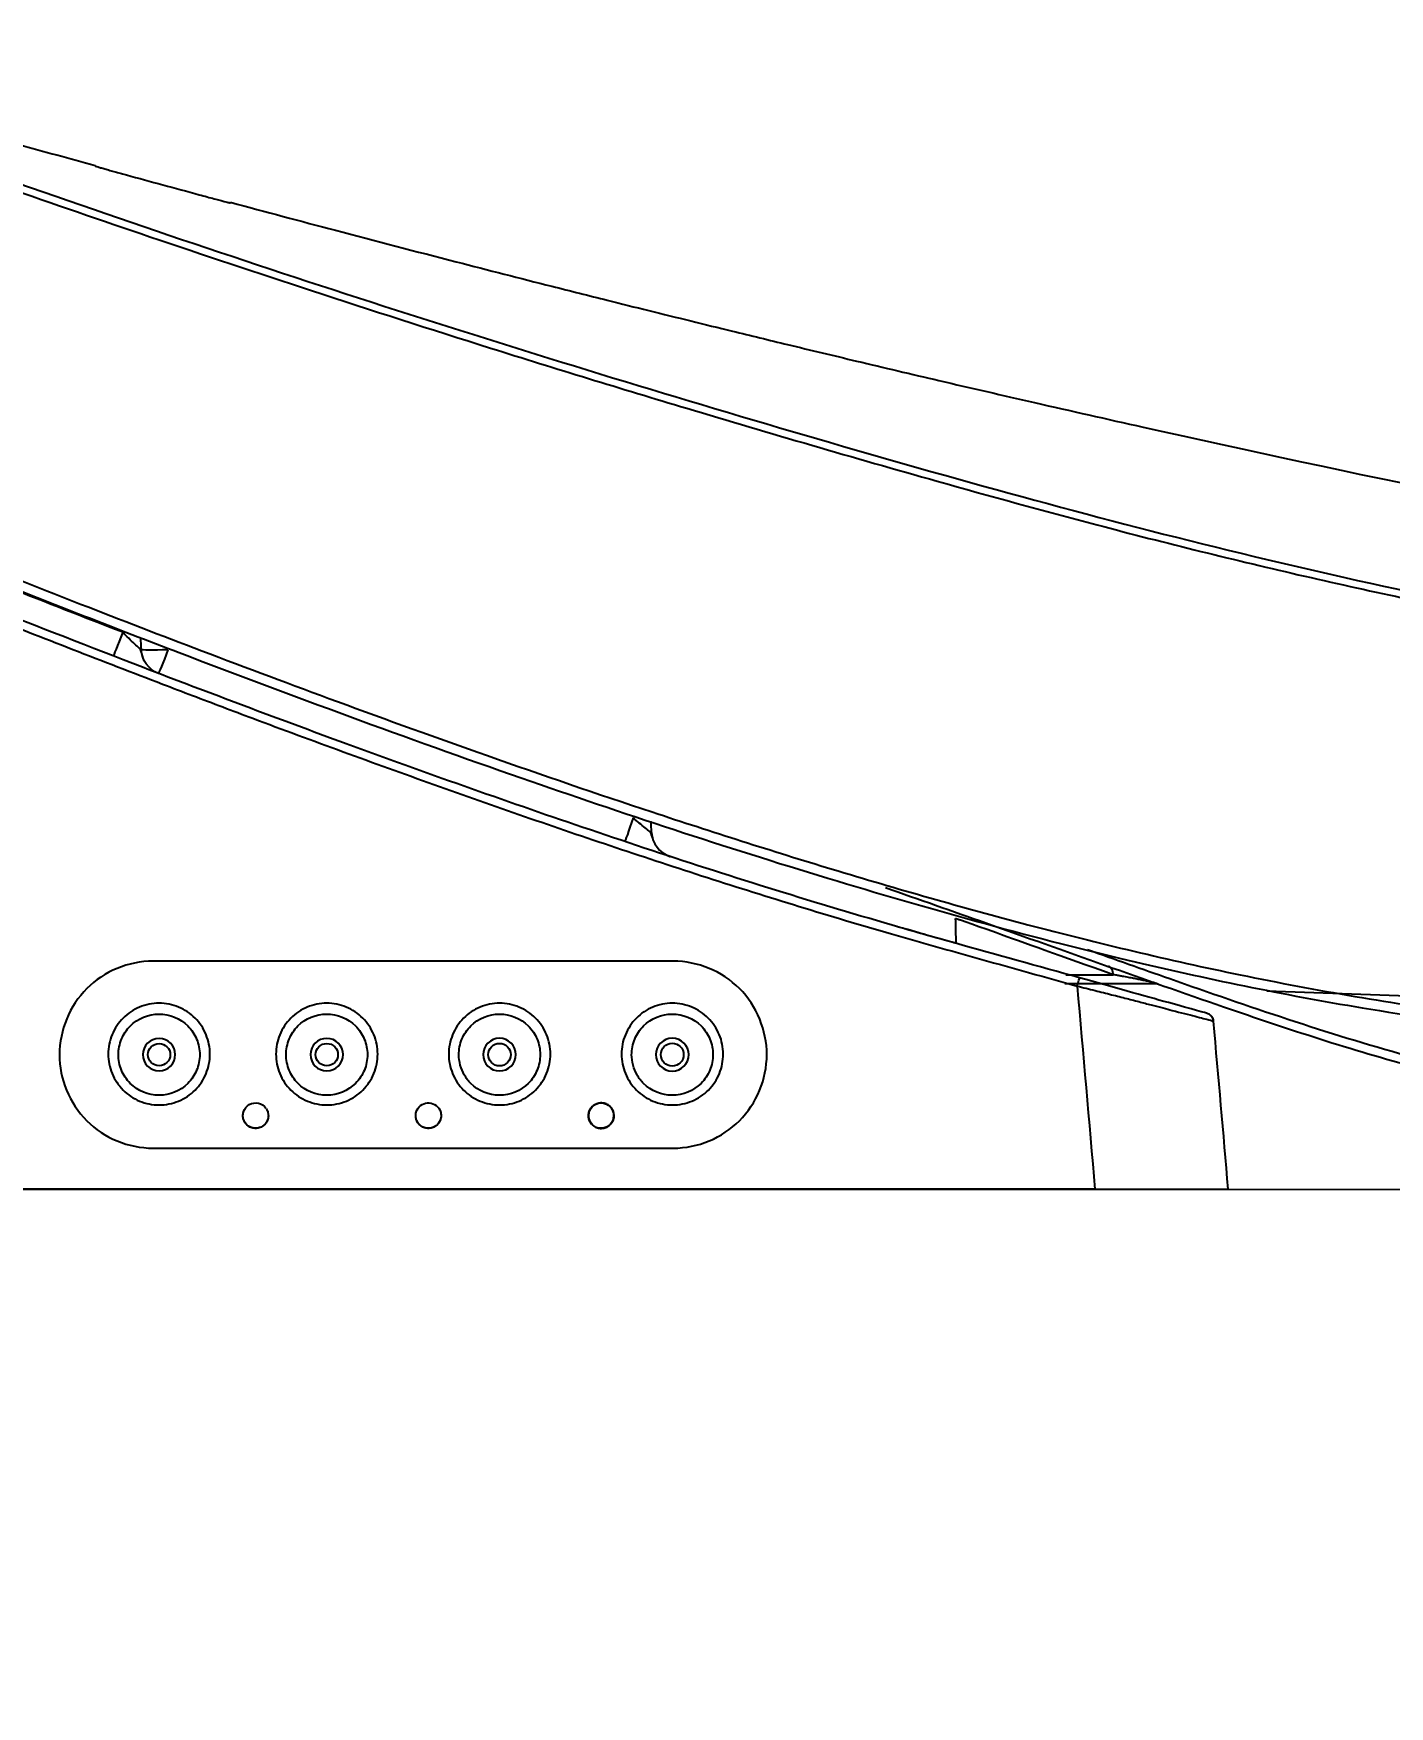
# Model space of a CAD drawing. Extents: x 7905 to 14077, y -986 to 9572.
# Drawn here: x 8338.2 to 8489.9, y -546.2 to -359.1 of the extents above; entities that cross this region are included whole.
import ezdxf

# ---------------------------------------------------------------- set-up
doc = ezdxf.new("R2010")
doc.units = 0
doc.header["$LTSCALE"] = 20
doc.header["$MEASUREMENT"] = 0
doc.layers.get('0').update_dxf_attribs({"linetype": 'CONTINUOUS'})
doc.layers.get('DEFPOINTS').update_dxf_attribs({"linetype": 'CONTINUOUS'})
doc.layers.add('1', color=1, linetype='CONTINUOUS')
doc.layers.add('3', color=3, linetype='CONTINUOUS')
doc.styles.get("Standard").update_dxf_attribs({"font": 'NanumGothic.ttf'})
doc.dimstyles.get("Standard").update_dxf_attribs({"dimtxt": 2.5, "dimasz": 2, "dimexe": 2, "dimexo": 1, "dimgap": 1.5, "dimtad": 1, "dimdec": 0, "dimlfac": 10, "dimrnd": 0.5, "dimzin": 0, "dimdsep": 46, "dimtxsty": 'Standard', "dimcen": 0, "dimclrt": 2, "dimadec": 0, "dimazin": 0, "dimtfac": 1, "dimtdec": 0, "dimtmove": 0, "dimatfit": 3, "dimfxl": 0, "dimtolj": 1, "dimtzin": 0, "dimarcsym": 0})

# ---------------------------------------------------------------- blocks, each defined once
blk = doc.blocks.new('A$C9bb48bae')
at = {"layer": '1', "color": 7, "linetype": 'Continuous'}
for p, q in [((364.2, 29.44), (364.2, 29.43)), ((334.82, 22.97), (334.82, 22.97)), ((8.27, 11.2), (322.54, 22.12)), ((328.93, 19.5), (328.96, 19.52)), ((341.77, 0), (326.87, 0))]:
    blk.add_line(p, q, dxfattribs=at)
blk.add_arc((445.42, 60.48), 3, 290.9699, 357.5, dxfattribs=at)
at = {"layer": '1', "color": 7, "linetype": 'Continuous', "extrusion": (0, 0, -1)}
for centre, radius, start, end in [((-388.36, 40.05), 3, 183, 251.8739), ((-329.5, 18.68), 1, 5, 74.4047)]:
    blk.add_arc(centre, radius, start, end, dxfattribs=at)
at = {"layer": '1', "color": 7, "linetype": 'Continuous'}
for centre, major_axis, ratio, start_param, end_param in [((450.48, 62.43), (-1.08, 2.8), 0.017208, 1.621769, 3.141593), ((445.42, 60.48), (3, -0.13), 0.053932, 4.717597, 6.283185), ((445.42, 60.48), (-1.07, 2.8), 0.016724, 1.622363, 3.141593), ((393.39, 41.72), (-0.95, 2.85), 0.010522, 1.630612, 3.141593), ((343.76, 22.66), (0.269, -0.963), 0.008601, 1.622759, 3.141593)]:
    blk.add_ellipse(centre, major_axis=major_axis, ratio=ratio, start_param=start_param, end_param=end_param, dxfattribs=at)
for points, knots in [([(505.4, 129.24), (498.3, 127.14), (483.88, 122.95), (466.6, 118.05), (456.42, 115.26), (453.57, 114.48)], [0, 0, 0, 0, 0.412563, 0.835474, 1, 1, 1, 1]), ([(477.62, 118.02), (447.77, 107.18), (417.59, 97.28), (371.94, 83.6), (356.66, 79.18), (325.94, 71.07), (310.49, 67.49), (294.96, 64.38)], [0, 0, 0, 0, 0.5, 0.5, 0.75, 0.75, 1, 1, 1, 1]), ([(477.94, 117.19), (473.18, 115.48), (463.04, 111.84), (446.84, 106.28), (428.76, 100.25), (408.76, 93.82), (385.45, 86.67), (362.83, 80.08), (339.81, 73.74), (318.39, 68.42), (302.85, 65.15), (295.1, 63.52)], [0, 0, 0, 0, 0.079655, 0.169452, 0.269417, 0.379575, 0.499943, 0.65291, 0.750136, 0.875496, 1, 1, 1, 1]), ([(453.58, 114.41), (453.56, 114.41), (453.53, 114.39), (453.27, 114.32), (452.87, 114.21), (452.37, 114.06), (451.8, 113.9), (451.22, 113.74), (450.64, 113.59), (450.27, 113.48), (450.08, 113.43)], [0, 0, 0, 0, 0.135511, 0.271849, 0.411596, 0.545473, 0.672653, 0.789787, 0.894801, 1, 1, 1, 1]), ([(450.08, 113.43), (448.72, 113.06), (446, 112.31), (443.29, 111.58), (441.93, 111.21)], [0, 0, 0, 0, 0.500231, 1, 1, 1, 1]), ([(441.93, 111.21), (441.63, 111.13), (441.05, 110.97), (440.27, 110.76), (439.63, 110.59), (439.01, 110.43), (438.63, 110.33), (438.45, 110.29), (438.44, 110.29), (438.43, 110.29)], [0, 0, 0, 0, 0.166105, 0.321356, 0.464124, 0.588876, 0.811375, 0.905746, 1, 1, 1, 1]), ([(438.42, 110.36), (434.52, 109.31), (426.11, 107.06), (414.14, 103.94), (404, 101.35), (396.82, 99.54), (391.64, 98.25), (386.98, 97.1), (381.81, 95.83), (375.63, 94.33), (367.93, 92.48), (358.72, 90.31), (348.05, 87.84), (316.87, 80.8), (280.4, 73.29), (239.1, 65.9), (212.88, 61.6), (187.6, 57.85), (164.29, 54.77), (145.3, 52.54), (130.29, 50.95), (118.11, 49.76), (107.71, 48.84), (98.3, 48.08), (88.95, 47.38), (77.07, 46.59), (68.06, 46.09), (62.95, 45.83)], [0, 0, 0, 0, 0.031815, 0.06835, 0.097277, 0.114025, 0.126565, 0.139222, 0.151775, 0.168453, 0.189216, 0.214009, 0.24276, 0.275372, 0.465247, 0.535344, 0.605106, 0.674102, 0.736164, 0.789939, 0.82439, 0.854817, 0.886058, 0.906459, 0.929029, 0.959788, 1, 1, 1, 1]), ([(438.43, 110.29), (438.43, 110.32), (438.43, 110.34), (438.43, 110.35), (438.43, 110.35)], [0, 0, 0, 0, 0.67014, 1, 1, 1, 1]), ([(508.18, 86.65), (507.76, 86.48), (506.4, 85.93), (503.59, 84.81), (499.26, 83.07), (493.41, 80.71), (486.03, 77.74), (477.13, 74.14), (466.69, 69.95), (454.7, 65.22), (441.14, 59.99), (425.98, 54.31), (409.21, 48.25), (390.79, 41.94), (370.67, 35.52), (348.79, 29.27), (325.04, 23.58), (299.34, 19.19), (271.75, 16.76), (242.55, 15), (211.89, 14.3), (180.13, 14.16), (147.47, 14.18), (114.23, 14.18), (81.16, 14.2), (49.63, 14.21), (22.36, 14.22), (3.8, 14.24), (0, 14.25), (0, 14.25)], [0, 0, 0, 0, 0.002237, 0.007152, 0.014744, 0.025013, 0.037959, 0.053582, 0.07188, 0.092854, 0.116505, 0.142832, 0.171833, 0.20351, 0.237859, 0.274881, 0.314573, 0.356936, 0.402004, 0.449781, 0.500255, 0.55342, 0.609269, 0.667805, 0.729036, 0.79296, 0.859558, 0.928803, 1, 1, 1, 1]), ([(508.57, 85.61), (501.17, 82.64), (486.76, 76.86), (465.34, 68.2), (438.59, 57.77), (407.47, 46.3), (372.14, 34.63), (340.79, 25.91), (315.51, 20.67), (296.67, 17.98), (280.02, 16.35), (262.8, 15.06), (243.44, 14.01), (224.11, 13.4), (198.55, 13.04), (173.8, 13), (149.29, 13), (128.88, 13), (107.29, 13), (84.96, 13), (63.98, 13), (40.83, 13), (23.09, 13), (11.49, 13), (5.31, 13), (1.71, 13), (0.97, 13), (0.97, 13)], [0, 0, 0, 0, 0.039003, 0.075957, 0.112972, 0.179376, 0.238139, 0.29481, 0.338391, 0.364249, 0.387853, 0.420247, 0.44887, 0.483127, 0.51582, 0.576231, 0.608416, 0.642464, 0.683469, 0.724728, 0.767812, 0.808151, 0.875463, 0.906299, 0.936507, 0.968699, 1, 1, 1, 1]), ([(450.49, 62.27), (454.75, 63.93), (463.78, 67.45), (477.29, 72.86), (491.02, 78.43), (500, 82.09), (504.49, 83.91)], [0, 0, 0, 0, 0.235726, 0.499999, 0.749999, 1, 1, 1, 1]), ([(343.49, 23.63), (352.82, 26.21), (371.48, 31.37), (398.79, 40.23), (424.37, 49.3), (446.55, 57.65), (466.64, 65.5), (485.74, 73.2), (499.02, 78.6), (505.62, 81.29)], [0, 0, 0, 0, 0.168543, 0.337103, 0.500019, 0.641198, 0.75001, 0.875634, 1, 1, 1, 1]), ([(506.03, 80.42), (502.71, 79.07), (496.06, 76.37), (482.76, 70.96), (466.11, 64.27), (451.62, 58.61), (441.55, 54.77), (434.83, 52.23), (422.48, 47.66), (405.57, 41.61), (385.14, 34.76), (368.67, 29.69), (354.84, 25.8), (347.92, 23.87), (343.76, 22.71)], [0, 0, 0, 0, 0.062547, 0.125006, 0.249989, 0.374972, 0.395805, 0.437472, 0.499979, 0.624989, 0.749999, 0.874999, 0.924839, 1, 1, 1, 1]), ([(448.58, 60.45), (448.6, 60.47), (448.75, 60.59), (449.16, 60.96), (449.82, 61.59), (450.27, 62.04), (450.49, 62.27)], [0, 0, 0, 0, 0.044623, 0.362119, 0.680771, 1, 1, 1, 1]), ([(448.42, 60.35), (448.43, 60.34), (448.44, 60.34), (448.53, 60.41), (448.58, 60.45)], [0, 0, 0, 0, 0.568434, 1, 1, 1, 1]), ([(391.52, 39.97), (391.53, 39.98), (391.67, 40.08), (392.06, 40.38), (392.73, 40.93), (393.19, 41.33), (393.42, 41.54)], [0, 0, 0, 0, 0.036746, 0.356852, 0.678063, 1, 1, 1, 1]), ([(391.35, 39.89), (391.36, 39.89), (391.38, 39.88), (391.47, 39.94), (391.52, 39.97)], [0, 0, 0, 0, 0.557597, 1, 1, 1, 1]), ([(389.4, 37.23), (389.4, 37.23), (389.33, 37.21), (389.31, 37.21), (389.29, 37.2)], [0, 0, 0, 0, 0.002193, 1, 1, 1, 1]), ([(365.2, 33.72), (361.46, 32.41), (348.85, 27.98), (329.17, 20.89), (307.61, 13.74), (289.33, 9.75), (272.77, 8.38), (256.81, 8.11), (239.45, 8.03), (222.06, 8.01), (205.49, 8), (187.79, 8), (168.01, 8), (144.08, 8), (117.97, 8), (94.34, 8), (73.9, 8), (56.62, 8), (42.5, 8), (32.46, 8), (23.02, 8), (15.24, 8), (11.81, 8), (10.89, 8)], [0, 0, 0, 0, 0.027782, 0.09364, 0.14666, 0.186834, 0.224409, 0.263097, 0.299128, 0.346896, 0.386387, 0.417719, 0.474598, 0.530819, 0.595475, 0.67339, 0.718363, 0.768012, 0.829196, 0.860934, 0.886752, 0.955538, 1, 1, 1, 1]), ([(339.75, 23.98), (345.54, 26.05), (349.85, 27.6), (355.73, 29.69), (357.35, 30.27), (357.35, 30.27)], [0, 0, 0, 0, 0.5, 0.5, 1, 1, 1, 1]), ([(357.41, 27.51), (357.62, 27.57), (359.31, 28.04), (361.35, 28.62), (362.89, 29.06), (363.65, 29.28), (363.96, 29.37), (364.06, 29.4), (364.08, 29.4)], [0, 0, 0, 0, 0.050065, 0.40918, 0.589555, 0.769584, 0.949082, 1, 1, 1, 1]), ([(342.62, 26.8), (339.55, 25.71), (336.48, 24.62), (324.62, 20.46), (315.83, 17.41), (302.38, 13.71), (297.86, 12.63), (288.72, 10.96), (284.11, 10.37), (270.24, 9.23), (260.95, 9.17), (242.44, 9.03), (233.2, 9.02), (205.67, 9), (187.55, 9), (152.02, 9), (134.59, 9), (101, 9), (84.82, 9), (55.28, 9), (41.92, 9), (26.32, 9), (21.86, 9), (14.82, 9), (12.23, 9), (9.05, 9), (8.33, 9), (8.35, 9)], [0, 0, 0, 0, 0.022892, 0.022892, 0.088296, 0.088296, 0.120998, 0.120998, 0.1537, 0.1537, 0.219104, 0.219104, 0.284508, 0.284508, 0.415317, 0.415317, 0.546125, 0.546125, 0.676934, 0.676934, 0.807742, 0.807742, 0.873147, 0.873147, 0.938551, 0.938551, 1, 1, 1, 1]), ([(343.76, 22.71), (343.09, 22.55), (341.8, 22.22), (339.94, 21.75), (338.24, 21.32), (336.71, 20.92), (335.36, 20.57), (334.17, 20.26), (332.44, 19.8), (330.46, 19.3), (328.94, 18.9), (328.67, 18.82), (328.58, 18.79)], [0, 0, 0, 0, 0.089256, 0.17345, 0.252596, 0.326708, 0.395807, 0.459918, 0.519072, 0.698024, 0.870889, 1, 1, 1, 1]), ([(329.24, 19.65), (329.24, 19.65), (330.89, 20.11), (336.24, 21.6), (339.86, 22.61), (343.49, 23.63)], [0, 0, 0, 0, 0.5, 0.5, 1, 1, 1, 1]), ([(334.87, 23), (334.86, 23), (334.84, 22.99), (334.81, 22.98), (334.78, 22.97), (334.76, 22.96), (334.74, 22.95), (334.72, 22.95), (334.71, 22.94), (334.71, 22.94), (334.71, 22.94)], [0, 0, 0, 0, 0.073435, 0.206866, 0.340296, 0.473727, 0.607158, 0.740588, 0.874019, 1, 1, 1, 1]), ([(335.04, 23), (335.03, 23), (335.01, 23), (334.99, 23), (334.98, 23.02), (335.07, 23.05), (335.25, 23.1), (335.44, 23.14), (335.65, 23.19), (335.88, 23.24), (336.13, 23.29), (336.4, 23.35), (336.67, 23.4), (336.93, 23.46), (337.2, 23.51), (337.46, 23.56), (337.73, 23.61), (338.03, 23.67), (338.36, 23.73), (338.71, 23.79), (339.07, 23.86), (339.43, 23.92), (339.65, 23.96), (339.75, 23.98)], [0, 0, 0, 0, 0.013986, 0.033838, 0.057621, 0.082906, 0.111907, 0.143342, 0.178862, 0.218397, 0.261942, 0.310426, 0.361841, 0.412669, 0.462727, 0.513481, 0.567583, 0.627787, 0.695404, 0.769084, 0.847645, 0.932351, 1, 1, 1, 1]), ([(345.15, 23), (344.71, 23), (343.18, 23), (340.12, 23), (336.88, 23), (335.04, 23)], [0, 0, 0, 0, 0.179724, 0.589862, 1, 1, 1, 1]), ([(345.03, 23.98), (343.97, 23.98), (342.27, 23.98), (340.4, 23.98), (339.75, 23.98)], [0, 0, 0, 0, 0.664076, 1, 1, 1, 1]), ([(341.77, 0), (373.47, 0), (405.18, 0), (468.59, 0), (500.29, 0), (531.98, 0)], [0, 0, 0, 0, 0.5, 0.5, 1, 1, 1, 1])]:
    blk.add_open_spline(points, degree=3, knots=knots, dxfattribs=at)
for points, degree in [([(448.59, 60.45), (448.41, 59.93), (448.28, 59.57)], 2), ([(448.42, 60.35), (448.43, 60.78), (448.45, 61.22), (448.47, 61.66)], 3), ([(391.52, 39.97), (391.15, 38.94)], 1), ([(391.3, 39.47), (391.28, 39.35), (391.25, 39.24), (391.22, 39.14)], 3), ([(391.35, 39.89), (391.38, 40.31), (391.4, 40.72), (391.42, 41.13)], 3), ([(357.08, 30.17), (357.02, 30.15), (356.95, 30.13), (356.87, 30.1)], 3), ([(357.3, 27.49), (357.31, 28.41), (357.33, 29.34), (357.35, 30.27)], 3), ([(335.04, 23), (334.93, 23), (334.82, 22.98), (334.71, 22.94)], 3), ([(334.76, 22.96), (335.05, 23)], 1), ([(343.76, 22.71), (343.09, 15.14), (342.43, 7.57), (341.77, 0)], 3), ([(326.87, 0), (327.41, 6.26), (327.96, 12.51), (328.51, 18.77)], 3), ([(328.58, 18.79), (328.56, 18.78), (328.53, 18.78), (328.51, 18.77)], 3), ([(328.97, 19.53), (328.55, 19.24), (328.54, 18.78)], 2), ([(328.63, 18.8), (328.59, 18.79), (328.56, 18.79), (328.54, 18.78)], 3)]:
    blk.add_open_spline(points, degree=degree, dxfattribs=at)
blk.add_rational_spline([(339.75, 23.98), (339.71, 24.43), (339.91, 24.78), (340.26, 24.91)], [1.10724556924, 0.964144512346, 0.964251556934, 1.107566703], degree=3, dxfattribs=at)
blk = doc.blocks.new('*D54')
at = {"layer": '3', "color": 3, "lineweight": -2}
for p, q in [((8799.17, -488.4), (8828.59, -488.4)), ((8818.59, -508.4), (8818.59, -634.42)), ((8818.59, -807.69), (8818.59, -681.67)), ((8208.85, -827.69), (8828.59, -827.69))]:
    blk.add_line(p, q, dxfattribs=at)
at = {"layer": '3', "color": 3}
for points in [[(8815.26, -508.4), (8821.93, -508.4), (8818.59, -488.4)], [(8815.26, -807.69), (8821.93, -807.69), (8818.59, -827.69)]]:
    blk.add_solid(points, dxfattribs=at)
at = {"layer": 'DEFPOINTS', "color": 0}
for p in [(8794.17, -488.4), (8203.85, -827.69), (8818.59, -827.69)]:
    blk.add_point(p, dxfattribs=at)
at = {"layer": '3', "color": 2, "insert": (8818.59, -658.04), "char_height": 25, "attachment_point": 5}
blk.add_mtext('\\A1;340', dxfattribs=at)

msp = doc.modelspace()

# ---------------------------------------------------------------- linework, layer by layer
msp.add_line((8203.94477, -488.3024), (8794.16729, -488.39645))
at = {"layer": '1', "color": 7, "linetype": 'Continuous', "extrusion": (0, 0, -1)}
for centre, radius in [((-8352.26188, -473.26606), 1.81437), ((-8371.01188, -473.26606), 1.82033), ((-8390.33006, -473.26606), 1.82628), ((-8409.64824, -473.26606), 1.83819)]:
    msp.add_circle(centre, radius, dxfattribs=at)
at = {"layer": '1', "color": 7, "linetype": 'Continuous'}
for centre, radius in [((8352.26188, -473.26606), 1.24697), ((8371.01188, -473.26606), 1.25292), ((8390.33006, -473.26606), 1.25888), ((8409.64824, -473.26606), 1.27079)]:
    msp.add_circle(centre, radius, dxfattribs=at)
at = {"layer": '1', "color": 7, "linetype": 'Continuous', "extrusion": (0, 0, -1)}
for centre, start, end in [((-8363.05734, -480.08424), 251.5691966, 144.4410942), ((-8382.37552, -480.08424), 251.5691966, 161.6929451), ((-8401.6937, -480.08424), 251.5691966, 137.0329333), ((-8401.6937, -480.08424), 320.0479495, 251.5691966), ((-8363.05734, -480.08424), 192.0060626, 251.5691966), ((-8382.37552, -480.08424), 180.896686, 251.5691966), ((-8401.6937, -480.08424), 192.0060626, 251.5691966), ((-8401.69568, -480.09019), 239.8073356, 251.5691966)]:
    msp.add_arc(centre, 1.42045, start, end, dxfattribs=at)
at = {"layer": '1', "color": 7, "linetype": 'Continuous'}
for points, knots in [([(8351.58006, -462.81151), (8348.81565, -462.81151), (8346.11275, -463.94682), (8342.25633, -467.80642), (8341.12701, -470.53507), (8341.12403, -475.9856), (8342.23094, -478.69789), (8346.12908, -482.60402), (8348.81564, -483.7206), (8351.58006, -483.7206)], [0, 0, 0, 0, 0.25, 0.25, 0.5, 0.5, 0.75, 0.75, 1, 1, 1, 1]), ([(8409.76188, -462.81151), (8400.64388, -462.81151), (8391.7257, -462.81151), (8380.43322, -462.81151), (8377.7492, -462.81151), (8372.45963, -462.81151), (8369.8763, -462.81151), (8362.17933, -462.81151), (8356.94178, -462.81151), (8351.58006, -462.81151)], [0, 0, 0, 0, 0.448804581, 0.448804581, 0.591113766, 0.591113766, 0.733422952, 0.733422952, 1, 1, 1, 1]), ([(8409.76188, -483.7206), (8412.52627, -483.7206), (8415.22857, -482.58546), (8419.08448, -478.72728), (8420.21423, -475.99964), (8420.21862, -470.54932), (8419.11202, -467.83573), (8415.21367, -463.92841), (8412.52627, -462.81151), (8409.76188, -462.81151)], [0, 0, 0, 0, 0.25, 0.25, 0.5, 0.5, 0.75, 0.75, 1, 1, 1, 1]), ([(8352.26193, -467.51944), (8352.63621, -467.5191), (8353.37993, -467.59336), (8354.45547, -467.91967), (8355.44457, -468.44889), (8356.3122, -469.16147), (8357.02378, -470.02897), (8357.55197, -471.01805), (8357.87735, -472.09165), (8357.98709, -473.20627), (8357.87671, -474.32284), (8357.44619, -475.74758), (8356.59711, -477.019), (8355.44481, -477.96324), (8354.45344, -478.4939), (8353.37672, -478.82049), (8352.25652, -478.93004), (8351.13754, -478.81836), (8349.71112, -478.38574), (8348.43973, -477.53457), (8347.49697, -476.38145), (8346.96834, -475.39127), (8346.64394, -474.31889), (8346.53477, -473.20279), (8346.64523, -472.08701), (8346.97124, -471.01458), (8347.50069, -470.02517), (8348.21201, -469.15893), (8349.08081, -468.44692), (8350.3947, -467.74348), (8351.51932, -467.5201), (8352.26193, -467.51944)], [0, 0, 0, 0, 0.031357469, 0.062538038, 0.093893779, 0.125116487, 0.156398884, 0.187716889, 0.218900007, 0.250252698, 0.28142835, 0.312752335, 0.37494907, 0.406295313, 0.437472988, 0.468905207, 0.50031455, 0.531515309, 0.56283803, 0.625050207, 0.656403927, 0.687575496, 0.718917113, 0.750141585, 0.781407046, 0.812728739, 0.843908546, 0.875266951, 0.906454464, 0.937783451, 1, 1, 1, 1]), ([(8371.01153, -467.51949), (8371.38493, -467.519), (8372.12959, -467.59175), (8373.20481, -467.91687), (8374.1944, -468.44479), (8375.06263, -469.1564), (8375.77505, -470.02308), (8376.30429, -471.01163), (8376.63086, -472.08489), (8376.74188, -473.19939), (8376.6329, -474.31605), (8376.20433, -475.74117), (8375.35732, -477.01344), (8374.2069, -477.95909), (8373.2168, -478.49096), (8372.141, -478.81896), (8371.02137, -478.93), (8369.90246, -478.81981), (8368.47559, -478.38903), (8367.20303, -477.53935), (8366.25885, -476.38719), (8365.72904, -475.39749), (8365.40342, -474.32541), (8365.29296, -473.20938), (8365.40214, -472.09353), (8365.72671, -471.02085), (8366.25526, -470.03082), (8367.19809, -468.87768), (8368.46898, -468.02697), (8369.89499, -467.59434), (8370.63954, -467.51996), (8371.01153, -467.51949)], [0, 0, 0, 0, 0.031350605, 0.062524937, 0.093875903, 0.125090487, 0.156375839, 0.187692799, 0.218881411, 0.250238356, 0.281417227, 0.312746693, 0.374944342, 0.406284552, 0.437456686, 0.468880902, 0.50028732, 0.531482332, 0.562806916, 0.625021543, 0.656376727, 0.687551598, 0.718898787, 0.750124477, 0.781398049, 0.812721804, 0.843906605, 0.875267594, 0.93748722, 0.968767029, 1, 1, 1, 1]), ([(8390.3297, -467.51912), (8390.70381, -467.51827), (8391.44735, -467.59151), (8392.52299, -467.9164), (8393.51253, -468.44437), (8394.38089, -469.15595), (8395.0934, -470.02267), (8395.62271, -471.01126), (8395.94934, -472.08457), (8396.06042, -473.19914), (8395.95148, -474.31588), (8395.52294, -475.7411), (8394.67593, -477.01351), (8393.52543, -477.95923), (8392.53531, -478.49117), (8391.45958, -478.81925), (8390.33995, -478.93026), (8389.22154, -478.82049), (8388.14733, -478.49506), (8387.15729, -477.96596), (8386.28936, -477.25389), (8385.57809, -476.38733), (8385.04889, -475.39771), (8384.72321, -474.3255), (8384.61282, -473.20942), (8384.72192, -472.09352), (8385.04649, -471.02077), (8385.57439, -470.03086), (8386.28415, -469.16389), (8387.15147, -468.45085), (8388.46359, -467.74575), (8389.58741, -467.5208), (8390.3297, -467.51912)], [0, 0, 0, 0, 0.031339246, 0.062504725, 0.093848751, 0.12505747, 0.156336383, 0.187646626, 0.218828696, 0.250178993, 0.281351219, 0.312674117, 0.374858652, 0.406193009, 0.437358236, 0.468773472, 0.500168639, 0.531350206, 0.562660094, 0.593939091, 0.625147304, 0.656491462, 0.6876573, 0.71899699, 0.750215911, 0.781482889, 0.812799086, 0.843974932, 0.875324969, 0.906499397, 0.937816817, 1, 1, 1, 1]), ([(8409.64788, -467.51912), (8410.02199, -467.51827), (8410.76553, -467.59151), (8411.84118, -467.9164), (8412.83071, -468.44437), (8413.69907, -469.15595), (8414.41158, -470.02267), (8414.94089, -471.01126), (8415.26752, -472.08457), (8415.3786, -473.19914), (8415.26966, -474.31588), (8414.84112, -475.7411), (8413.99411, -477.01351), (8412.84361, -477.95923), (8411.85349, -478.49117), (8410.77776, -478.81925), (8409.65813, -478.93026), (8408.53972, -478.82049), (8407.46551, -478.49506), (8406.47547, -477.96596), (8405.60754, -477.25389), (8404.89627, -476.38733), (8404.36707, -475.39771), (8404.04139, -474.3255), (8403.931, -473.20942), (8404.0401, -472.09352), (8404.36467, -471.02077), (8404.89257, -470.03086), (8405.60233, -469.16389), (8406.46965, -468.45085), (8407.78178, -467.74575), (8408.90559, -467.5208), (8409.64788, -467.51912)], [0, 0, 0, 0, 0.031339246, 0.062504725, 0.093848751, 0.12505747, 0.156336383, 0.187646626, 0.218828696, 0.250178993, 0.281351219, 0.312674117, 0.374858652, 0.406193009, 0.437358236, 0.468773472, 0.500168639, 0.531350206, 0.562660094, 0.593939091, 0.625147304, 0.656491462, 0.6876573, 0.71899699, 0.750215911, 0.781482889, 0.812799086, 0.843974932, 0.875324969, 0.906499397, 0.937816817, 1, 1, 1, 1]), ([(8352.26263, -468.7206), (8352.26238, -468.7206), (8351.10256, -468.72051), (8349.26897, -469.48456), (8347.9574, -471.48015), (8347.59658, -473.26403), (8347.9546, -475.04789), (8349.2717, -477.0441), (8352.25892, -478.31884), (8355.24964, -477.04732), (8356.56828, -475.04952), (8356.92696, -473.26727), (8356.56785, -471.48371), (8355.25757, -469.48623), (8353.42299, -468.72081), (8352.26263, -468.7206)], [0, 0, 0, 0, 0.000026727, 0.123678629, 0.186779718, 0.249952935, 0.31310722, 0.376200095, 0.499858066, 0.623825384, 0.686889592, 0.749977189, 0.81309998, 0.876265894, 1, 1, 1, 1]), ([(8371.00659, -468.7206), (8369.84687, -468.72205), (8368.01484, -469.48797), (8366.70559, -471.48458), (8366.34657, -473.26872), (8366.70644, -475.05243), (8368.02605, -477.04776), (8371.01581, -478.31884), (8374.00409, -477.04367), (8375.32031, -475.04459), (8375.67697, -473.26193), (8375.31577, -471.47859), (8374.00369, -469.48373), (8372.16868, -468.71993), (8371.00836, -468.7206), (8371.00659, -468.7206)], [0, 0, 0, 0, 0.123663921, 0.186773363, 0.249951383, 0.313101943, 0.376187883, 0.499836902, 0.623815539, 0.686884771, 0.749975514, 0.813099174, 0.876262899, 0.999811996, 1, 1, 1, 1]), ([(8390.32458, -468.7206), (8389.16485, -468.7221), (8387.33254, -469.48765), (8386.02435, -471.48543), (8385.62326, -473.45882), (8386.11217, -475.25727), (8387.54046, -477.12723), (8390.33581, -478.32105), (8393.32221, -477.04327), (8394.6386, -475.04447), (8394.99514, -473.26173), (8394.63389, -471.47842), (8393.32174, -469.48366), (8391.48674, -468.7199), (8390.32641, -468.7206), (8390.32458, -468.7206)], [0, 0, 0, 0, 0.123697765, 0.186825439, 0.250021055, 0.333741467, 0.376021826, 0.499703224, 0.623714941, 0.686800962, 0.74990853, 0.813049052, 0.876229608, 0.999805188, 1, 1, 1, 1]), ([(8409.64276, -468.7206), (8408.48304, -468.7221), (8406.65072, -469.48765), (8405.34253, -471.48543), (8404.94144, -473.45882), (8405.43035, -475.25727), (8406.85864, -477.12723), (8409.65399, -478.32105), (8412.64039, -477.04327), (8413.95678, -475.04447), (8414.31332, -473.26173), (8413.95207, -471.47842), (8412.63993, -469.48366), (8410.80492, -468.7199), (8409.64459, -468.7206), (8409.64276, -468.7206)], [0, 0, 0, 0, 0.123697765, 0.186825439, 0.250021055, 0.333741467, 0.376021826, 0.499703224, 0.623714941, 0.686800962, 0.74990853, 0.813049052, 0.876229608, 0.999805188, 1, 1, 1, 1]), ([(8403.04227, -479.6381), (8403.09295, -479.78905), (8403.11821, -479.9508), (8403.11378, -480.26911), (8403.08403, -480.43007), (8402.97435, -480.72897), (8402.8929, -480.87104), (8402.69031, -481.1167), (8402.56639, -481.22372), (8402.29396, -481.38828), (8402.1417, -481.44815), (8401.83042, -481.51314), (8401.66711, -481.51922), (8401.35215, -481.47759), (8401.19616, -481.42935), (8400.91283, -481.28603), (8400.78159, -481.18897), (8400.56154, -480.96004), (8400.46973, -480.825), (8400.38226, -480.6336), (8400.36333, -480.58536), (8400.33274, -480.49291), (8400.32047, -480.44877), (8400.27521, -480.24907), (8400.26636, -480.08575), (8400.30275, -479.76961), (8400.34854, -479.61244), (8400.48773, -479.32606), (8400.58305, -479.19291), (8400.8093, -478.96887), (8400.94332, -478.87487), (8401.23085, -478.73856), (8401.3883, -478.6943), (8401.70444, -478.6609), (8401.86749, -478.67124), (8402.17662, -478.74423), (8402.32696, -478.80786), (8402.59448, -478.97885), (8402.71533, -479.08859), (8402.91134, -479.33846), (8402.98916, -479.48206), (8403.04099, -479.6343), (8403.04164, -479.63621), (8403.04227, -479.6381)], [0, 0, 0, 0, 0.053811188, 0.053811188, 0.10762144, 0.10762144, 0.161442018, 0.161442018, 0.215230017, 0.215230017, 0.268950969, 0.268950969, 0.322599926, 0.322599926, 0.376203541, 0.376203541, 0.429808221, 0.429808221, 0.483459807, 0.483459807, 0.500701593, 0.500701593, 0.515948617, 0.515948617, 0.569715289, 0.569715289, 0.623529287, 0.623529287, 0.677344689, 0.677344689, 0.73111485, 0.73111485, 0.78481302, 0.78481302, 0.83844413, 0.83844413, 0.892042494, 0.892042494, 0.945656641, 0.945656641, 0.99932813, 0.99932813, 1, 1, 1, 1]), ([(8364.40592, -479.63812), (8364.45659, -479.78905), (8364.48185, -479.9508), (8364.47742, -480.26912), (8364.44766, -480.43009), (8364.33797, -480.729), (8364.25652, -480.87106), (8364.05393, -481.11672), (8363.93002, -481.22373), (8363.65761, -481.38827), (8363.50538, -481.44814), (8363.19414, -481.51312), (8363.03086, -481.51922), (8362.71593, -481.47762), (8362.55995, -481.42941), (8362.27662, -481.28613), (8362.14537, -481.18908), (8361.92528, -480.96017), (8361.83344, -480.82513), (8361.74593, -480.63368), (8361.72698, -480.5854), (8361.69637, -480.49286), (8361.68409, -480.44868), (8361.63882, -480.24891), (8361.62999, -480.08557), (8361.66643, -479.7694), (8361.71225, -479.61222), (8361.82167, -479.3872), (8361.86986, -479.30866), (8361.92498, -479.23545)], [0, 0, 0, 0, 0.082243582, 0.082243582, 0.164486165, 0.164486165, 0.246738178, 0.246738178, 0.328932634, 0.328932634, 0.411020684, 0.411020684, 0.493000663, 0.493000663, 0.574919249, 0.574919249, 0.656850483, 0.656850483, 0.738862493, 0.738862493, 0.765236043, 0.765236043, 0.788562151, 0.788562151, 0.870749494, 0.870749494, 0.952998754, 0.952998754, 1, 1, 1, 1]), ([(8364.22205, -479.27433), (8364.29904, -479.38424), (8364.36096, -479.506), (8364.40466, -479.63439), (8364.40529, -479.63626), (8364.40592, -479.63812)], [0, 0, 0, 0, 0.985675643, 0.985675643, 1, 1, 1, 1]), ([(8383.7241, -479.63812), (8383.77477, -479.78905), (8383.80003, -479.9508), (8383.7956, -480.26911), (8383.76585, -480.43007), (8383.65617, -480.72897), (8383.57472, -480.87104), (8383.37213, -481.1167), (8383.24821, -481.22372), (8382.97577, -481.38828), (8382.82352, -481.44815), (8382.51224, -481.51314), (8382.34892, -481.51922), (8382.03397, -481.47759), (8381.87797, -481.42935), (8381.59465, -481.28603), (8381.46341, -481.18897), (8381.24336, -480.96004), (8381.15155, -480.825), (8381.06408, -480.6336), (8381.04515, -480.58536), (8381.01456, -480.49291), (8381.00229, -480.44877), (8380.95702, -480.24907), (8380.94818, -480.08575), (8380.98457, -479.76961), (8381.03036, -479.61244), (8381.13976, -479.38735), (8381.18799, -479.30872), (8381.24316, -479.23545)], [0, 0, 0, 0, 0.082240801, 0.082240801, 0.164480171, 0.164480171, 0.246735322, 0.246735322, 0.328940682, 0.328940682, 0.411043572, 0.411043572, 0.493036433, 0.493036433, 0.574959995, 0.574959995, 0.656885184, 0.656885184, 0.738882061, 0.738882061, 0.765233056, 0.765233056, 0.788535411, 0.788535411, 0.870708177, 0.870708177, 0.952953273, 0.952953273, 1, 1, 1, 1]), ([(8383.53047, -479.26057), (8383.61197, -479.37401), (8383.6773, -479.50062), (8383.72281, -479.6343), (8383.72346, -479.63621), (8383.7241, -479.63812)], [0, 0, 0, 0, 0.98592023, 0.98592023, 1, 1, 1, 1]), ([(8351.58006, -483.7206), (8356.94379, -483.7206), (8362.18301, -483.7206), (8369.88211, -483.7206), (8372.46587, -483.7206), (8377.75545, -483.7206), (8380.43946, -483.7206), (8391.72998, -483.7206), (8400.64605, -483.7206), (8409.76188, -483.7206)], [0, 0, 0, 0, 0.266590118, 0.266590118, 0.408916648, 0.408916648, 0.551243178, 0.551243178, 1, 1, 1, 1])]:
    msp.add_open_spline(points, degree=3, knots=knots, dxfattribs=at)

# ---------------------------------------------------------------- block references
at = {"xscale": -1}
msp.add_blockref('A$C9bb48bae', (8798.68307, -488.3024), dxfattribs=at)

# ---------------------------------------------------------------- dimensions: what is measured, and where the dimension line sits
at = {"layer": '3'}
dim = msp.add_linear_dim(base=(8818.59464, -827.68993), p1=(8794.16729, -488.39645), p2=(8203.85343, -827.68993), angle=90, dimstyle='Standard', override={"dimtxt": 25, "dimasz": 20, "dimexe": 10, "dimexo": 5, "dimgap": 10, "dimtih": 1, "dimtoh": 1, "dimdec": 0, "dimlfac": 1, "dimzin": 8, "dimclrd": 3, "dimclre": 3, "dimtdec": 4, "dimarcsym": 1}, dxfattribs=at)
dim.commit()
dim.dimension.update_dxf_attribs({"geometry": '*D54', "text_midpoint": (8818.59464, -658.04319)})

doc.saveas('drawing.dxf')
